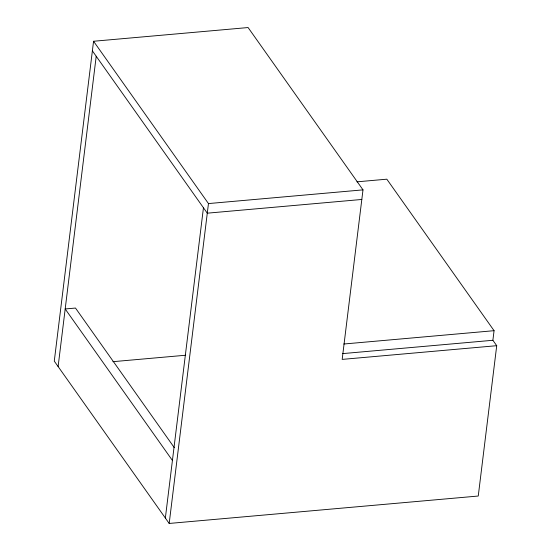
<?xml version="1.0" encoding="UTF-8"?>
<svg xmlns="http://www.w3.org/2000/svg" width="551" height="551" viewBox="0 0 551 551"><rect width="100%" height="100%" fill="white"/><g stroke="black" fill="none" stroke-linecap="round" stroke-linejoin="round"><path stroke-width="0.83" d="M496.72 345.691L342.178 359.397L362.999 189.868L248.095 27.55L93.56 41.256L54.28 361.132L169.185 523.45L478.254 496.031L496.72 345.691L492.883 340.277L494.068 330.683L386.823 179.185L356.938 181.837M58.117 366.546L96.211 56.264M165.355 518.036L203.45 207.761M169.185 523.45L208.464 203.574L93.56 41.256M208.464 203.574L362.999 189.868M361.821 199.462L207.279 213.175L92.382 50.857M112.907 361.683L185.68 355.23M343.796 344.017L494.068 330.683M342.619 353.611L492.883 340.277M174.288 447.626L75.487 308.05L65.183 308.966L172.422 460.464"/></g></svg>
